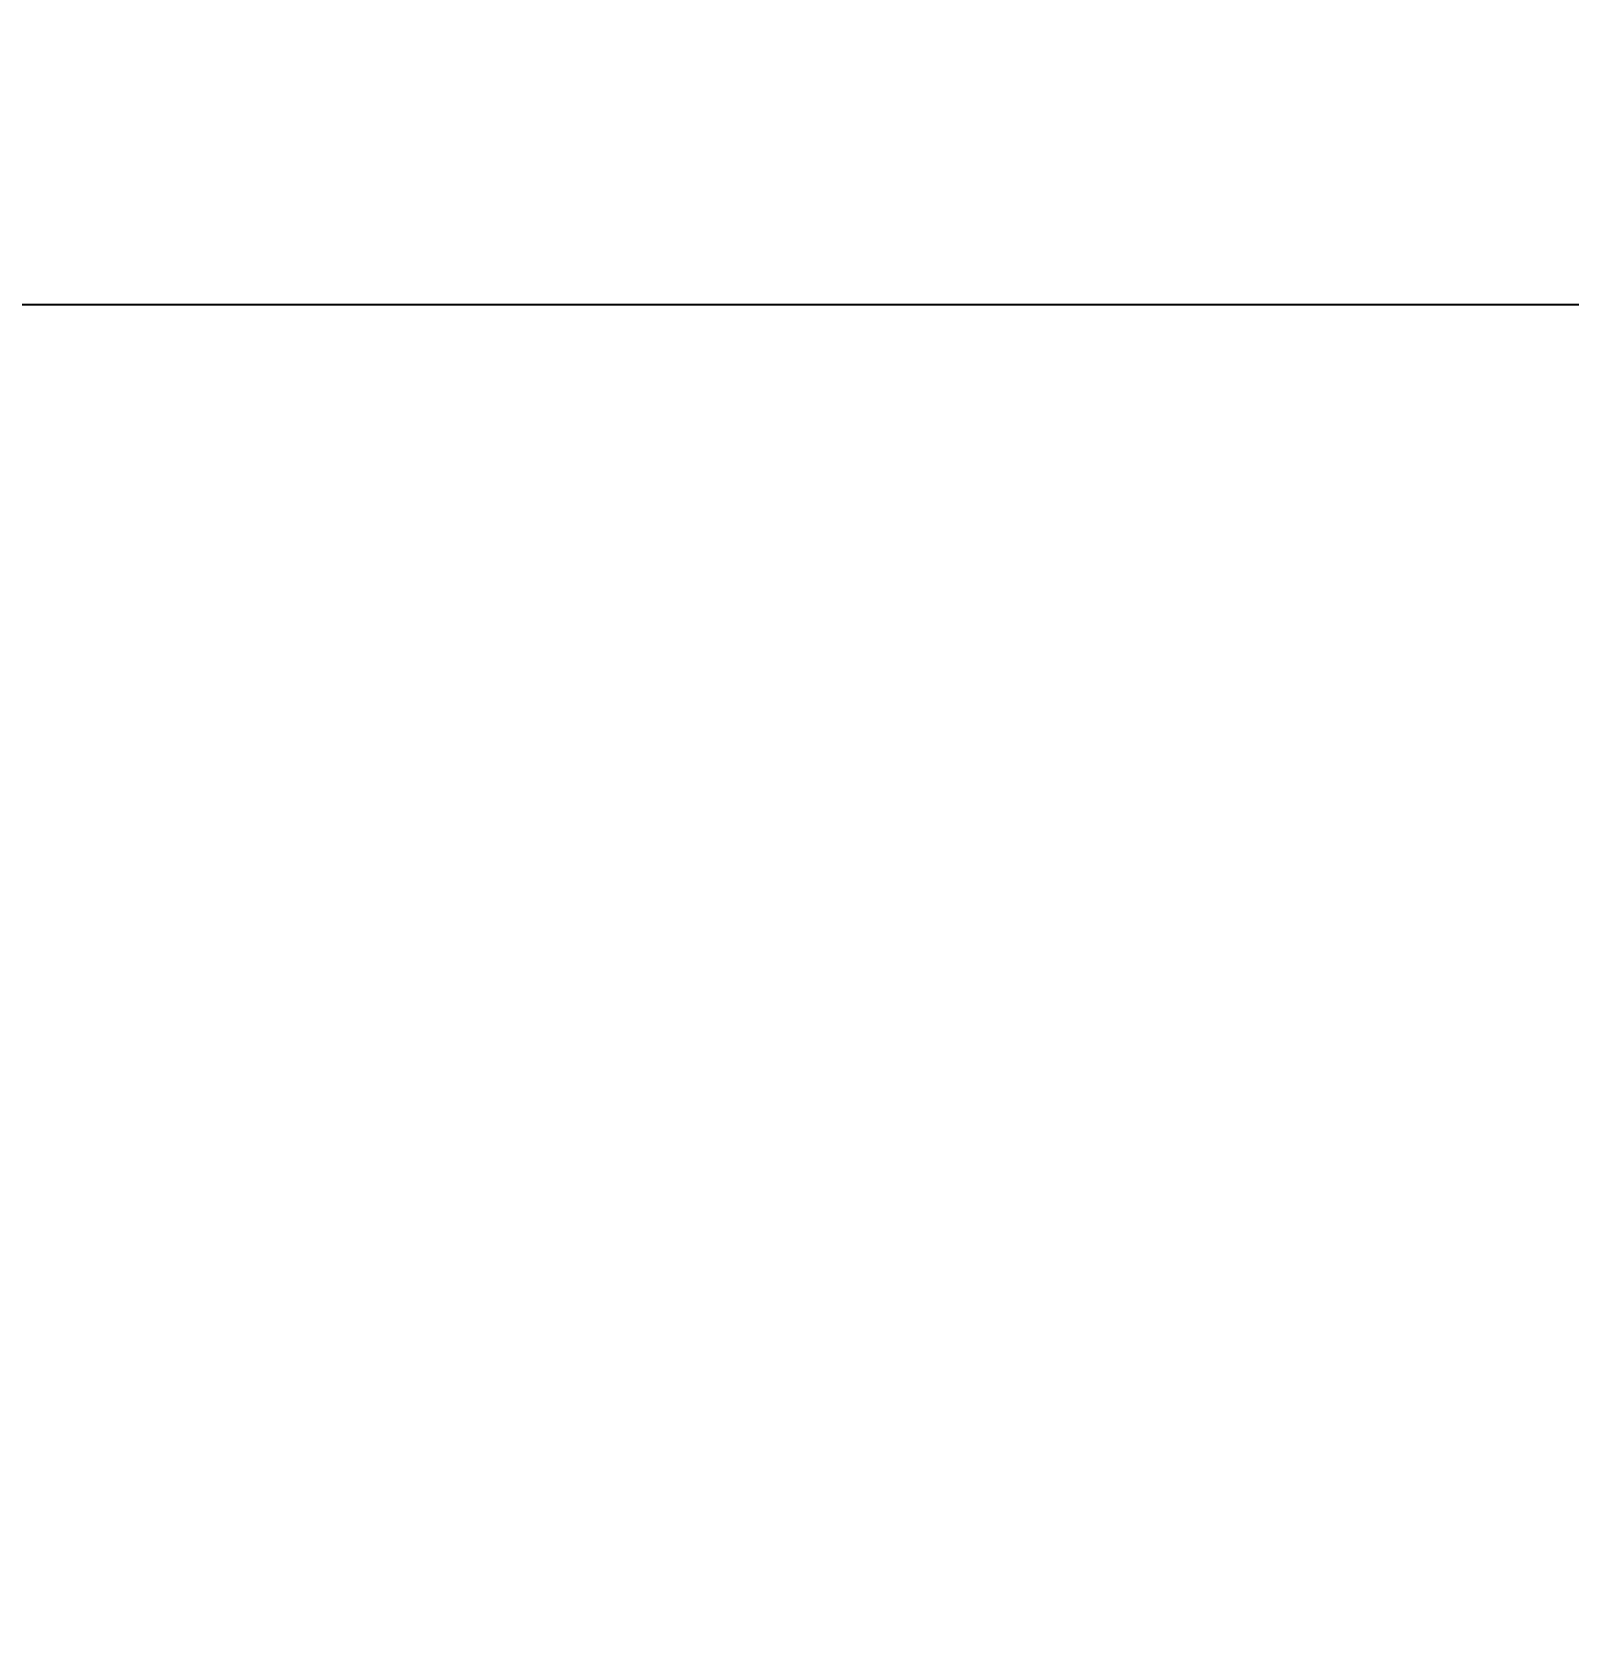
# Model space of a CAD drawing. Extents: x 11992 to 29481, y -6727 to 6811.
# Drawn here: x 24979.984 to 24980.552, y 1493.66 to 1494.257 of the extents above; entities that cross this region are included whole.
import ezdxf

# ---------------------------------------------------------------- set-up
doc = ezdxf.new("R2010")
doc.units = 0
doc.header["$MEASUREMENT"] = 0
doc.layers.get('0').update_dxf_attribs({"color": 8, "linetype": 'CONTINUOUS'})
doc.layers.get('Defpoints').update_dxf_attribs({"color": 8, "linetype": 'CONTINUOUS'})
doc.layers.add('zoylight 4标注', color=9, linetype='CONTINUOUS')
doc.styles.add('CCD-DIM', font='archs.shx', dxfattribs={"width": 0.8})
doc.dimstyles.new('zoylight_DIM_40', dxfattribs={"dimscale": 40, "dimtxt": 1.9, "dimasz": 0.4, "dimexe": 0.5, "dimexo": 0.5, "dimgap": 0.5, "dimtad": 1, "dimdec": 0, "dimrnd": 5, "dimzin": 12, "dimdsep": 46, "dimtxsty": 'CCD-DIM', "dimblk": 'CCD_Dimension_Tick', "dimcen": 0.125, "dimclrd": 44, "dimclre": 44, "dimclrt": 50, "dimadec": 0, "dimazin": 0, "dimtfac": 1, "dimtdec": 0, "dimtmove": 2, "dimatfit": 3, "dimldrblk": 'CCD_Leader_Dot', "dimfxl": 0, "dimtvp": 1, "dimtolj": 1, "dimtzin": 0, "dimarcsym": 0})

# ---------------------------------------------------------------- blocks, each defined once
blk = doc.blocks.new('CCD_Dimension_Tick')
at = {"color": 0, "linetype": 'ByBlock'}
for p, q in [((-1.090578, 0), (0, 0)), ((0, 0), (1.090578, 0))]:
    blk.add_line(p, q, dxfattribs=at)
at = {"color": 0, "linetype": 'Continuous', "const_width": 0.6075}
blk.add_lwpolyline([(-0.610391, -0.610391), (0.610391, 0.610391)], dxfattribs=at)
blk = doc.blocks.new('*D45')
at = {"layer": 'Defpoints', "color": 0, "linetype": 'Continuous'}
for p in [(25047.85664, 1826.35561), (24962.25413, 1126.35561), (25047.85664, 1126.35561)]:
    blk.add_point(p, dxfattribs=at)
at = {"layer": 'zoylight 4标注', "color": 44, "lineweight": -2}
for p, q in [((25027.85664, 1826.35561), (24942.25413, 1826.35561)), ((24962.25413, 1810.35561), (24962.25413, 1142.35561))]:
    blk.add_line(p, q, dxfattribs=at)
at = {"layer": 'zoylight 4标注', "color": 44, "linetype": 'Continuous', "lineweight": -2}
blk.add_line((25027.85664, 1126.35561), (24942.25413, 1126.35561), dxfattribs=at)
at = {"layer": 'zoylight 4标注', "color": 44, "linetype": 'Continuous', "lineweight": -2, "xscale": 16, "yscale": 16, "zscale": 16}
for p, rotation in [((24962.25413, 1826.35561), 90), ((24962.25413, 1126.35561), 270)]:
    blk.add_blockref('CCD_Dimension_Tick', p, dxfattribs=dict(at, rotation=rotation))
at = {"layer": 'zoylight 4标注', "color": 50, "linetype": 'Continuous', "insert": (24904.25413, 1476.35561), "char_height": 76, "attachment_point": 5, "rotation": 90, "style": 'CCD-DIM'}
blk.add_mtext('\\A1;700', dxfattribs=at)
blk = doc.blocks.new('CCD_Leader_Dot')
at = {"color": 0, "linetype": 'ByBlock'}
blk.add_line((-5, 0), (-10, 0), dxfattribs=at)
at = {"color": 0, "linetype": 'ByBlock', "const_width": 5}
blk.add_lwpolyline([(-2.5, 0, 1), (2.5, 0, 1)], format="xyb", close=True, dxfattribs=at)

msp = doc.modelspace()

# ---------------------------------------------------------------- linework, layer by layer
for p, q in [((24979.89392, 1494.15611, -2011.29701), (24979.99548, 1494.15611, -2011.77004)), ((24979.97212, 1494.15611, -2054.94624), (24980.11231, 1494.15611, -2054.39305)), ((24979.99548, 1494.15611, -2011.77004), (24980.09133, 1494.15611, -2012.24544)), ((24979.99644, 1494.15611, -2011.77701), (24980.00693, 1494.15611, -2011.8272)), ((24980.00693, 1494.15611, -2011.8272), (24980.01694, 1494.15611, -2011.87738)), ((24980.01694, 1494.15611, -2011.87738), (24980.02743, 1494.15611, -2011.92757)), ((24980.02743, 1494.15611, -2011.92757), (24980.03745, 1494.15611, -2011.97782)), ((24980.03745, 1494.15611, -2011.97782), (24980.04794, 1494.15611, -2012.02801)), ((24980.04794, 1494.15611, -2012.02801), (24980.05795, 1494.15611, -2012.07825)), ((24980.05795, 1494.15611, -2012.07825), (24980.06796, 1494.15611, -2012.1285)), ((24980.06796, 1494.15611, -2012.1285), (24980.07798, 1494.15611, -2012.17875)), ((24980.07798, 1494.15611, -2012.17875), (24980.08799, 1494.15611, -2012.22899)), ((24980.08799, 1494.15611, -2012.22899), (24980.098, 1494.15611, -2012.2793)), ((24980.09133, 1494.15611, -2012.24544), (24980.1824, 1494.15611, -2012.72306)), ((24980.098, 1494.15611, -2012.2793), (24980.10802, 1494.15611, -2012.32955)), ((24980.10802, 1494.15611, -2012.32955), (24980.11755, 1494.15611, -2012.37979)), ((24980.11231, 1494.15611, -2054.39305), (24980.24296, 1494.15611, -2053.83688)), ((24980.11755, 1494.15611, -2012.37979), (24980.21245, 1494.15611, -2012.88357)), ((24980.1824, 1494.15611, -2012.72306), (24980.26824, 1494.15611, -2013.20281)), ((24980.21245, 1494.15611, -2012.88357), (24980.30114, 1494.15611, -2013.38848)), ((24980.24296, 1494.15611, -2053.83688), (24980.3636, 1494.15611, -2053.27772)), ((24980.26824, 1494.15611, -2013.20281), (24980.30495, 1494.15611, -2013.42043)), ((24980.30114, 1494.15611, -2013.38848), (24980.38363, 1494.15611, -2013.89441)), ((24980.30495, 1494.15611, -2013.42043), (24980.34119, 1494.15611, -2013.63829)), ((24980.34119, 1494.15611, -2013.63829), (24980.376, 1494.15611, -2013.85626)), ((24980.3636, 1494.15611, -2053.27772), (24980.47089, 1494.15611, -2052.74039)), ((24980.376, 1494.15611, -2013.85626), (24980.40986, 1494.15611, -2014.07435)), ((24980.38363, 1494.15611, -2013.89441), (24980.46088, 1494.15611, -2014.40123)), ((24980.40986, 1494.15611, -2014.07435), (24980.44276, 1494.15611, -2014.29233)), ((24980.44276, 1494.15611, -2014.29233), (24980.47471, 1494.15611, -2014.51018)), ((24980.46088, 1494.15611, -2014.40123), (24980.5324, 1494.15611, -2014.90858)), ((24980.47089, 1494.15611, -2052.74039), (24980.5696, 1494.15611, -2052.20192)), ((24980.47471, 1494.15611, -2014.51018), (24980.50522, 1494.15611, -2014.72774)), ((24980.50522, 1494.15611, -2014.72774), (24980.53479, 1494.15611, -2014.94488)), ((24980.5324, 1494.15611, -2014.90858), (24980.59821, 1494.15611, -2015.41635)), ((24980.53479, 1494.15611, -2014.94488), (24980.5634, 1494.15611, -2015.1616))]:
    msp.add_line(p, q)

# ---------------------------------------------------------------- dimensions: what is measured, and where the dimension line sits
at = {"layer": 'zoylight 4标注', "linetype": 'Continuous'}
dim = msp.add_aligned_dim(p1=(25047.85664, 1826.35561), p2=(25047.85664, 1126.35561), distance=-85.60251, dimstyle='zoylight_DIM_40', dxfattribs=at)
dim.commit()
dim.dimension.update_dxf_attribs({"geometry": '*D45', "text_midpoint": (24904.25413, 1476.35561)})

doc.saveas('drawing.dxf')
